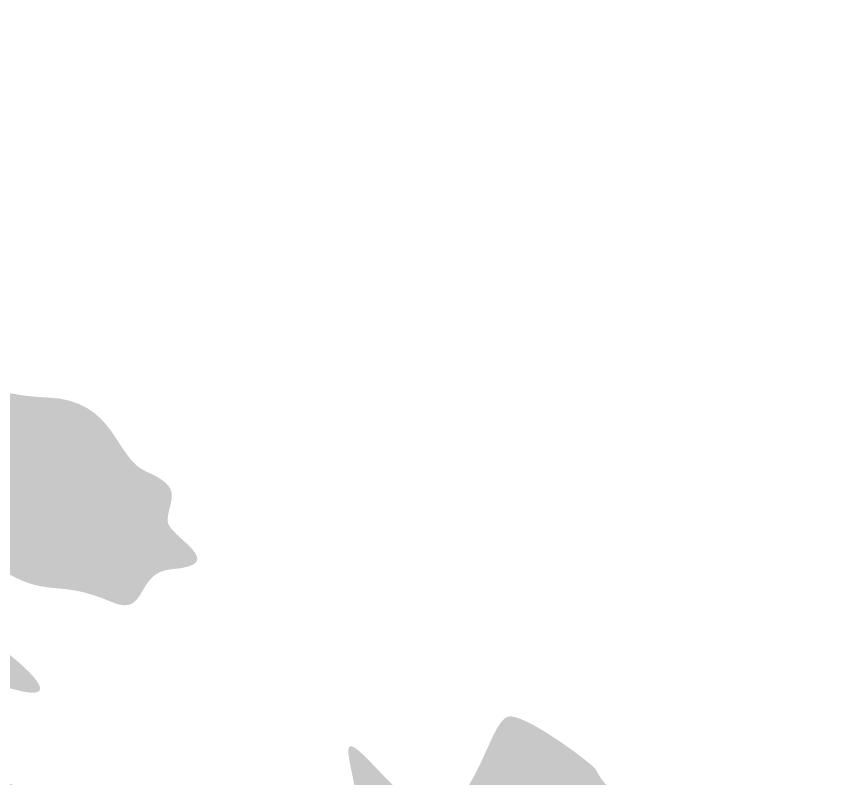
# Model space of a CAD drawing. Header units: millimetres. Extents: x 554 to 734, y 0 to 123.
# Drawn here: x 681.11 to 686.68, y 78.12 to 83.3 of the extents above; entities that cross this region are included whole.
import ezdxf

# ---------------------------------------------------------------- set-up
doc = ezdxf.new("R2010")
doc.units = ezdxf.units.MM

msp = doc.modelspace()

# ---------------------------------------------------------------- hatches: boundary and pattern name
at = {"true_color": 0x010101, "transparency": 33554687}
h = msp.add_hatch(color=18, dxfattribs=at)
edge = h.paths.add_edge_path(flags=0)
edge.add_spline(control_points=[(678.6372, 77.7361), (678.558, 77.8108), (678.5339, 77.8303), (678.6455, 77.7501), (678.6455, 77.7501), (678.6372, 77.7361), (678.6372, 77.7361)], knot_values=[0, 0, 0, 0, 1, 1, 1, 2, 2, 2, 2], degree=3, periodic=1)
edge = h.paths.add_edge_path(flags=0)
edge.add_spline(control_points=[(678.8697, 77.4985), (678.8737, 77.5651), (678.8679, 77.7006), (678.8496, 78.0036), (678.8412, 78.1433), (677.5682, 80.1008), (677.5837, 80.1298), (677.6811, 80.3112), (678.0253, 79.7583), (678.1758, 79.7308), (678.6961, 79.6358), (676.8434, 82.2976), (676.6999, 82.5038), (676.144, 83.3025), (676.9614, 82.3686), (677.5018, 82.1799), (677.7018, 82.11), (678.0277, 81.8899), (678.0357, 82.164), (678.0492, 82.6297), (678.2775, 82.2411), (678.7794, 81.838), (678.9609, 81.6922), (679.0072, 81.7975), (679.2001, 81.6626), (679.544, 81.4219), (679.61, 81.4174), (679.9093, 81.7123), (680.2099, 82.0083), (680.2345, 81.3618), (680.4296, 81.0966), (680.6967, 80.7336), (681.2445, 80.713), (681.3223, 80.7101), (681.7976, 80.6923), (681.7784, 80.301), (681.9985, 80.206), (682.2633, 80.0917), (682.151, 80.0172), (682.1442, 79.8725), (682.1392, 79.7661), (682.5847, 79.5735), (682.1706, 79.541), (681.921, 79.5214), (682.0123, 79.2101), (681.763, 79.3185), (681.3811, 79.4846), (681.3288, 79.3298), (680.9858, 79.5562), (680.6782, 79.7593), (680.9032, 79.3844), (680.9114, 79.3707), (680.9114, 79.3707), (680.9889, 79.2802), (680.9889, 79.2802), (680.9782, 79.0907), (680.9354, 79.0661), (681.0814, 78.9495), (681.0951, 78.9385), (681.5163, 78.602), (681.0781, 78.7297), (680.7955, 78.8121), (680.5996, 78.6147), (680.5556, 78.5163), (680.4305, 78.2362), (681.0185, 78.1049), (681.0661, 78.0858), (681.9503, 77.7309), (681.1371, 76.7876), (681.2043, 76.4642), (681.2878, 76.062), (681.9795, 77.1051), (682.4422, 76.3983), (682.6419, 76.0932), (682.8383, 76.5142), (682.947, 76.3132), (682.9834, 76.246), (683.32, 75.624), (683.3901, 75.4671), (683.7248, 74.7186), (683.9455, 75.0621), (683.9625, 75.1132), (683.9781, 75.1597), (684.0605, 75.4063), (684.0878, 75.7136), (684.0928, 75.7694), (684.1381, 76.2791), (684.5526, 76.2376), (684.9306, 76.1998), (684.7318, 76.4572), (684.5376, 76.5309), (683.4502, 76.9435), (683.4702, 76.9906), (683.3719, 77.0134), (683.3484, 77.0189), (682.9227, 77.1179), (683.1849, 77.2495), (683.8149, 77.5658), (683.0658, 78.7212), (683.5471, 78.2067), (683.6074, 78.1422), (683.7091, 78.0435), (683.7234, 78.0296), (684.19, 77.5764), (684.2976, 78.4743), (684.4586, 78.5378), (684.5558, 78.5761), (685.0397, 78.2194), (685.062, 78.1746), (685.1844, 77.9292), (685.331, 78.0635), (685.4491, 77.8175), (685.7131, 77.2677), (685.7835, 77.3196), (686.0918, 77.1668), (686.1979, 77.1141), (686.0312, 76.807), (686.2612, 76.8565), (686.5602, 76.9208), (686.3711, 76.6929), (686.3458, 76.5587), (686.1743, 75.6508), (686.6784, 74.8623), (686.6775, 74.8602), (686.6146, 74.698), (686.3829, 74.9044), (686.3364, 74.9169), (686.0878, 74.9833), (686.3369, 74.6036), (686.0805, 74.5272), (685.5941, 74.3822), (685.7098, 74.0789), (685.5893, 73.5785), (685.5534, 73.4292), (684.9709, 73.4382), (684.7529, 73.2142), (684.5744, 73.0306), (684.4932, 73.2427), (684.3917, 73.1514), (684.2747, 73.0462), (684.6875, 72.5855), (684.2967, 72.7254), (683.7397, 72.9249), (684.0069, 72.1919), (683.8506, 71.9866), (683.769, 71.8794), (682.4582, 72.1997), (682.3488, 71.8832), (682.2039, 71.4641), (681.9552, 71.632), (681.8189, 71.2133), (681.5303, 70.3266), (681.6673, 72.7494), (681.1798, 72.3565), (680.7942, 72.0458), (680.9809, 72.5509), (680.6856, 72.9498), (680.3211, 73.4424), (680.6487, 73.4848), (680.7263, 74.0104), (680.8033, 74.5317), (680.1751, 74.2178), (680.1563, 74.6911), (680.1522, 74.7962), (680.1144, 75.7503), (679.7854, 75.9518), (679.5434, 76.1001), (679.5925, 76.1434), (679.4309, 76.375), (679.2085, 76.6939), (679.2051, 76.6899), (679.1268, 77.0766), (679.0998, 77.2101), (678.9869, 77.3657), (678.8697, 77.4985)], knot_values=[0, 0, 0, 0, 1, 1, 1, 2, 2, 2, 3, 3, 3, 4, 4, 4, 5, 5, 5, 6, 6, 6, 7, 7, 7, 8, 8, 8, 9, 9, 9, 10, 10, 10, 11, 11, 11, 12, 12, 12, 13, 13, 13, 14, 14, 14, 15, 15, 15, 16, 16, 16, 17, 17, 17, 18, 18, 18, 19, 19, 19, 20, 20, 20, 21, 21, 21, 22, 22, 22, 23, 23, 23, 24, 24, 24, 25, 25, 25, 26, 26, 26, 27, 27, 27, 28, 28, 28, 29, 29, 29, 30, 30, 30, 31, 31, 31, 32, 32, 32, 33, 33, 33, 34, 34, 34, 35, 35, 35, 36, 36, 36, 37, 37, 37, 38, 38, 38, 39, 39, 39, 40, 40, 40, 41, 41, 41, 42, 42, 42, 43, 43, 43, 44, 44, 44, 45, 45, 45, 46, 46, 46, 47, 47, 47, 48, 48, 48, 49, 49, 49, 50, 50, 50, 51, 51, 51, 52, 52, 52, 53, 53, 53, 54, 54, 54, 55, 55, 55, 56, 56, 56, 57, 57, 57, 58, 58, 58, 58], degree=3, periodic=1)
edge = h.paths.add_edge_path(flags=0)
edge.add_spline(control_points=[(678.8697, 77.4985), (678.8665, 77.4464), (678.8573, 77.4365), (678.8434, 77.4215), (678.759, 77.3308), (678.5313, 77.2341), (678.4513, 77.2736), (678.3288, 77.3342), (678.4778, 77.5226), (678.5968, 77.6681), (678.5968, 77.6681), (678.6372, 77.7361), (678.6372, 77.7361), (678.6955, 77.681), (678.7837, 77.5959), (678.8697, 77.4985)], knot_values=[0, 0, 0, 0, 1, 1, 1, 2, 2, 2, 3, 3, 3, 4, 4, 4, 5, 5, 5, 5], degree=3, periodic=1)

doc.saveas('drawing.dxf')
